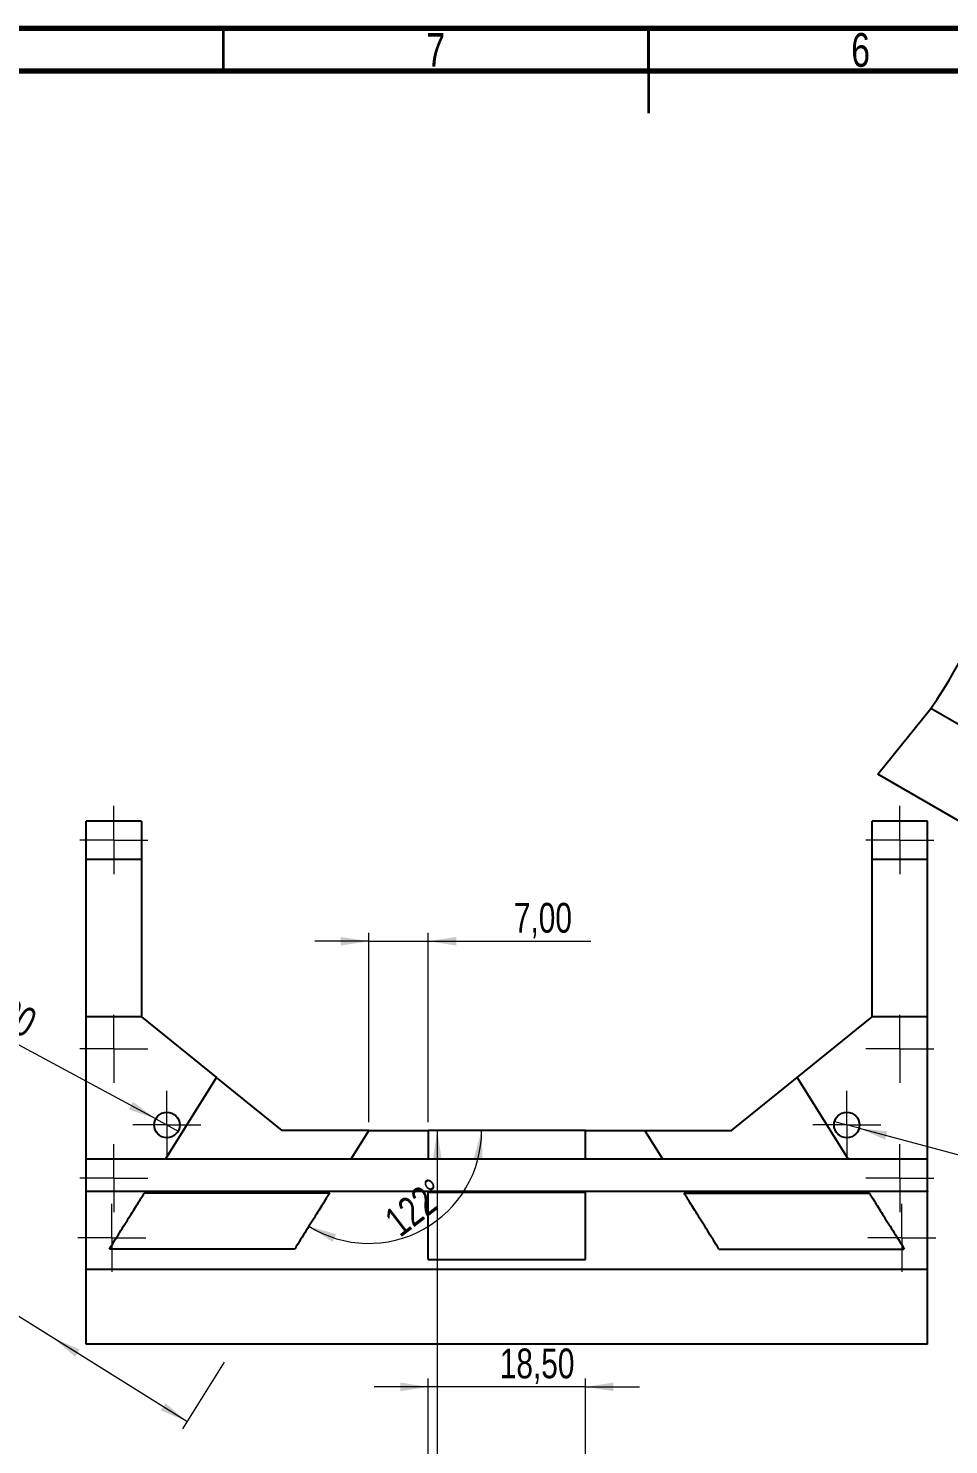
# Model space of a CAD drawing. Header units: millimetres. Extents: x 15 to 589, y 5 to 415.
# Drawn here: x 229 to 337.3, y 248.4 to 415 of the extents above; entities that cross this region are included whole.
import ezdxf

# ---------------------------------------------------------------- set-up
doc = ezdxf.new("R2010")
doc.units = ezdxf.units.MM
doc.styles.add('SLDTEXTSTYLE0', font='TXT', dxfattribs={"width": 0.75})
doc.dimstyles.new('SLDDIMSTYLE0', dxfattribs={"dimtxt": 3.5, "dimasz": 3.302, "dimexe": 0, "dimexo": 0.0625, "dimgap": 0.875, "dimtad": 1, "dimrnd": 1e-09, "dimzin": 12, "dimdsep": 46, "dimtxsty": 'SLDTEXTSTYLE0', "dimsah": 1, "dimcen": 0.09, "dimadec": 0, "dimazin": 3, "dimtfac": 1, "dimtofl": 0, "dimtmove": 0, "dimatfit": 3, "dimfxl": 1, "dimfrac": 2, "dimtolj": 1, "dimtzin": 12, "dimarcsym": 0})
doc.dimstyles.new('SLDDIMSTYLE1', dxfattribs={"dimtxt": 3.5, "dimasz": 3.302, "dimexe": 0, "dimexo": 0.0625, "dimgap": 0.875, "dimtad": 1, "dimrnd": 1e-09, "dimzin": 12, "dimdsep": 46, "dimtxsty": 'SLDTEXTSTYLE0', "dimsah": 1, "dimcen": 0.09, "dimadec": 0, "dimazin": 3, "dimtfac": 1, "dimtmove": 0, "dimatfit": 0, "dimfxl": 1, "dimfrac": 2, "dimtolj": 1, "dimtzin": 12, "dimarcsym": 0})
doc.dimstyles.new('SLDDIMSTYLE2', dxfattribs={"dimtxt": 3.5, "dimasz": 3.302, "dimexe": 0, "dimexo": 0.0625, "dimgap": 0.875, "dimtad": 1, "dimdec": 4, "dimzin": 12, "dimdsep": 46, "dimtxsty": 'SLDTEXTSTYLE0', "dimsah": 1, "dimcen": 0.09, "dimazin": 3, "dimtfac": 1, "dimtofl": 0, "dimtmove": 0, "dimatfit": 3, "dimfxl": 1, "dimfrac": 2, "dimtolj": 1, "dimtzin": 12, "dimarcsym": 0})
doc.dimstyles.new('SLDDIMSTYLE3', dxfattribs={"dimtxt": 3.5, "dimasz": 3.302, "dimexe": 0, "dimexo": 0.0625, "dimgap": 0.875, "dimtad": 1, "dimrnd": 1e-09, "dimzin": 12, "dimdsep": 46, "dimtxsty": 'SLDTEXTSTYLE0', "dimblk1": 'NONE', "dimsah": 1, "dimcen": 0, "dimadec": 0, "dimazin": 3, "dimtfac": 1, "dimtmove": 0, "dimatfit": 3, "dimldrblk": 'NONE', "dimfxl": 1, "dimfrac": 2, "dimtolj": 1, "dimtzin": 12, "dimarcsym": 0})

# ---------------------------------------------------------------- blocks, each defined once
blk = doc.blocks.new('_D_1')
at = {"color": 7, "linetype": 'Continuous', "lineweight": 0}
for p, q in [((276.08, 255.17), (269.73, 255.17)), ((276.08, 236.34), (276.08, 256.17)), ((294.58, 255.17), (276.08, 255.17)), ((294.58, 236.34), (294.58, 256.17)), ((294.58, 255.17), (300.93, 255.17))]:
    blk.add_line(p, q, dxfattribs=at)
at = {"color": 7, "linetype": 'Continuous', "lineweight": 18}
for points in [[(276.08, 255.17), (272.78, 255.68), (272.78, 254.66)], [(294.58, 255.17), (297.88, 254.66), (297.88, 255.68)]]:
    blk.add_solid(points, dxfattribs=at)
at = {"color": 7, "linetype": 'Continuous', "lineweight": 18, "insert": (284.5, 259.68), "char_height": 3.5, "attachment_point": 1, "style": 'SLDTEXTSTYLE0'}
blk.add_mtext('18,50', dxfattribs=at)
blk = doc.blocks.new('_D_39')
at = {"color": 7, "linetype": 'Continuous', "lineweight": 0}
for p, q in [((277.08, 285.33), (278.14, 285.33)), ((277.14, 285.33), (277.14, 186.33)), ((277.08, 186.33), (278.14, 186.33))]:
    blk.add_line(p, q, dxfattribs=at)
at = {"color": 7, "linetype": 'Continuous', "lineweight": 18}
for points in [[(277.14, 285.33), (276.63, 282.03), (277.65, 282.03)], [(277.14, 186.33), (277.65, 189.63), (276.63, 189.63)]]:
    blk.add_solid(points, dxfattribs=at)
at = {"color": 7, "linetype": 'Continuous', "lineweight": 18, "insert": (272.63, 230.01), "char_height": 3.5, "attachment_point": 1, "rotation": 90, "style": 'SLDTEXTSTYLE0'}
blk.add_mtext('99,00', dxfattribs=at)
blk = doc.blocks.new('_D_40')
at = {"color": 7, "linetype": 'Continuous', "lineweight": 0}
blk.add_line((274.69, 285.33), (283.36, 285.33), dxfattribs=at)
at = {"color": 7, "linetype": 'Continuous', "lineweight": 18}
blk.add_arc((269.08, 285.33), 13.28, 238, 0, dxfattribs=at)
for points in [[(282.36, 285.33), (281.46, 282.12), (282.47, 281.99)], [(262.04, 274.07), (264.82, 272.21), (265.25, 273.13)]]:
    blk.add_solid(points, dxfattribs=at)
at = {"color": 7, "linetype": 'Continuous', "lineweight": 18, "insert": (270.63, 275.45), "char_height": 3.5, "attachment_point": 1, "rotation": 37.6801, "style": 'SLDTEXTSTYLE0'}
blk.add_mtext('122°', dxfattribs=at)
blk = doc.blocks.new('_D_41')
at = {"color": 7, "linetype": 'Continuous', "lineweight": 0}
for p, q in [((231.99, 260.89), (217.27, 270.09)), ((247.68, 251.09), (231.99, 260.89)), ((252.05, 258.08), (247.15, 250.24))]:
    blk.add_line(p, q, dxfattribs=at)
at = {"color": 7, "linetype": 'Continuous', "lineweight": 18}
for points in [[(231.99, 260.89), (234.52, 258.71), (235.06, 259.57)], [(247.68, 251.09), (245.15, 253.27), (244.61, 252.41)]]:
    blk.add_solid(points, dxfattribs=at)
at = {"color": 7, "linetype": 'Continuous', "lineweight": 18, "insert": (219.66, 273.92), "char_height": 3.5, "attachment_point": 1, "rotation": 328, "style": 'SLDTEXTSTYLE0'}
blk.add_mtext('18,50', dxfattribs=at)
blk = doc.blocks.new('_D_42')
at = {"color": 7, "linetype": 'Continuous', "lineweight": 0}
for p, q in [((269.08, 286.33), (269.08, 308.6)), ((276.08, 286.33), (276.08, 308.6)), ((269.08, 307.6), (262.73, 307.6)), ((269.08, 307.6), (276.08, 307.6)), ((276.08, 307.6), (295.21, 307.6))]:
    blk.add_line(p, q, dxfattribs=at)
at = {"color": 7, "linetype": 'Continuous', "lineweight": 18}
for points in [[(269.08, 307.6), (265.78, 308.11), (265.78, 307.09)], [(276.08, 307.6), (279.38, 307.09), (279.38, 308.11)]]:
    blk.add_solid(points, dxfattribs=at)
at = {"color": 7, "linetype": 'Continuous', "lineweight": 18, "insert": (286.16, 312.11), "char_height": 3.5, "attachment_point": 1, "style": 'SLDTEXTSTYLE0'}
blk.add_mtext('7,00', dxfattribs=at)
blk = doc.blocks.new('_D_43')
at = {"color": 7, "linetype": 'Continuous', "lineweight": 0}
for q in [(323.89, 286.37), (368.51, 274.42)]:
    blk.add_line((326.79, 285.6), q, dxfattribs=at)
at = {"color": 7, "linetype": 'Continuous', "lineweight": 18}
blk.add_solid([(326.79, 285.6), (329.85, 284.25), (330.11, 285.23)], dxfattribs=at)
at = {"color": 7, "linetype": 'Continuous', "lineweight": 18, "char_height": 3.5, "attachment_point": 1, "rotation": 345, "style": 'SLDTEXTSTYLE0'}
for s, insert in [('%%c', (355.84, 282.48)), ('3,00', (360.95, 281.16))]:
    blk.add_mtext(s, dxfattribs=dict(at, insert=insert))
blk = doc.blocks.new('_None')
blk = doc.blocks.new('_D_44')
at = {"color": 7, "linetype": 'Continuous', "lineweight": 0}
for q in [(217.51, 300.96), (246.65, 285.27)]:
    blk.add_line((244.01, 286.7), q, dxfattribs=at)
at = {"color": 7, "linetype": 'Continuous', "lineweight": 18}
blk.add_solid([(244.01, 286.7), (241.34, 288.71), (240.86, 287.81)], dxfattribs=at)
at = {"color": 7, "linetype": 'Continuous', "lineweight": 18, "char_height": 3.5, "attachment_point": 1, "rotation": 331.7027, "style": 'SLDTEXTSTYLE0'}
for s, insert in [('%%c', (219.64, 304.92)), ('3,00', (224.31, 302.46))]:
    blk.add_mtext(s, dxfattribs=dict(at, insert=insert))
blk = doc.blocks.new('SW_CENTERMARKSYMBOL_10')
at = {"color": 0, "linetype": 'Continuous', "lineweight": 18}
for p, q in [((0, 2.5), (0, 4)), ((0, 0), (0, 2.5)), ((-2.5, 0), (-4, 0)), ((0, 0), (-2.5, 0)), ((0, 0), (0, -2.5)), ((0, 0), (2.5, 0)), ((2.5, 0), (4, 0)), ((0, -2.5), (0, -4))]:
    blk.add_line(p, q, dxfattribs=at)
blk = doc.blocks.new('SW_CENTERMARKSYMBOL_11')
at = {"color": 0, "linetype": 'Continuous', "lineweight": 18}
for p, q in [((0, 2.5), (0, 4)), ((0, 0), (0, 2.5)), ((-2.5, 0), (-4, 0)), ((0, 0), (-2.5, 0)), ((0, 0), (0, -2.5)), ((0, 0), (2.5, 0)), ((2.5, 0), (4, 0)), ((0, -2.5), (0, -4))]:
    blk.add_line(p, q, dxfattribs=at)
blk = doc.blocks.new('SW_CENTERMARKSYMBOL_12')
at = {"color": 0, "linetype": 'Continuous', "lineweight": 18}
for p, q in [((0, 2.5), (0, 4)), ((0, 0), (0, 2.5)), ((-2.5, 0), (-4, 0)), ((0, 0), (-2.5, 0)), ((0, 0), (0, -2.5)), ((0, 0), (2.5, 0)), ((2.5, 0), (4, 0)), ((0, -2.5), (0, -4))]:
    blk.add_line(p, q, dxfattribs=at)
blk = doc.blocks.new('SW_CENTERMARKSYMBOL_13')
at = {"color": 0, "linetype": 'Continuous', "lineweight": 18}
for p, q in [((0, 2.5), (0, 4)), ((0, 0), (0, 2.5)), ((-2.5, 0), (-4, 0)), ((0, 0), (-2.5, 0)), ((0, 0), (0, -2.5)), ((0, 0), (2.5, 0)), ((2.5, 0), (4, 0)), ((0, -2.5), (0, -4))]:
    blk.add_line(p, q, dxfattribs=at)
blk = doc.blocks.new('SW_CENTERMARKSYMBOL_14')
at = {"color": 0, "linetype": 'Continuous', "lineweight": 18}
for p, q in [((0, 2.5), (0, 4)), ((0, 0), (0, 2.5)), ((-2.5, 0), (-4, 0)), ((0, 0), (-2.5, 0)), ((0, 0), (0, -2.5)), ((0, 0), (2.5, 0)), ((2.5, 0), (4, 0)), ((0, -2.5), (0, -4))]:
    blk.add_line(p, q, dxfattribs=at)
blk = doc.blocks.new('SW_CENTERMARKSYMBOL_15')
at = {"color": 0, "linetype": 'Continuous', "lineweight": 18}
for p, q in [((0, 2.5), (0, 4)), ((0, 0), (0, 2.5)), ((-2.5, 0), (-4, 0)), ((0, 0), (-2.5, 0)), ((0, 0), (0, -2.5)), ((0, 0), (2.5, 0)), ((2.5, 0), (4, 0)), ((0, -2.5), (0, -4))]:
    blk.add_line(p, q, dxfattribs=at)
blk = doc.blocks.new('SW_CENTERMARKSYMBOL_16')
at = {"color": 0, "linetype": 'Continuous', "lineweight": 18}
for p, q in [((0, 2.5), (0, 4)), ((0, 0), (0, 2.5)), ((-2.5, 0), (-4, 0)), ((0, 0), (-2.5, 0)), ((0, 0), (0, -2.5)), ((0, 0), (2.5, 0)), ((2.5, 0), (4, 0)), ((0, -2.5), (0, -4))]:
    blk.add_line(p, q, dxfattribs=at)
blk = doc.blocks.new('SW_CENTERMARKSYMBOL_17')
at = {"color": 0, "linetype": 'Continuous', "lineweight": 18}
for p, q in [((0, 2.5), (0, 4)), ((0, 0), (0, 2.5)), ((-2.5, 0), (-4, 0)), ((0, 0), (-2.5, 0)), ((0, 0), (0, -2.5)), ((0, 0), (2.5, 0)), ((2.5, 0), (4, 0)), ((0, -2.5), (0, -4))]:
    blk.add_line(p, q, dxfattribs=at)
blk = doc.blocks.new('SW_CENTERMARKSYMBOL_18')
at = {"color": 0, "linetype": 'Continuous', "lineweight": 18}
for p, q in [((0, 2.5), (0, 4)), ((0, 0), (0, 2.5)), ((-2.5, 0), (-4, 0)), ((0, 0), (-2.5, 0)), ((0, 0), (0, -2.5)), ((0, 0), (2.5, 0)), ((2.5, 0), (4, 0)), ((0, -2.5), (0, -4))]:
    blk.add_line(p, q, dxfattribs=at)
blk = doc.blocks.new('SW_CENTERMARKSYMBOL_19')
at = {"color": 0, "linetype": 'Continuous', "lineweight": 18}
for p, q in [((0, 2.5), (0, 4)), ((0, 0), (0, 2.5)), ((-2.5, 0), (-4, 0)), ((0, 0), (-2.5, 0)), ((0, 0), (0, -2.5)), ((0, 0), (2.5, 0)), ((2.5, 0), (4, 0)), ((0, -2.5), (0, -4))]:
    blk.add_line(p, q, dxfattribs=at)

msp = doc.modelspace()

# ---------------------------------------------------------------- linework, layer by layer
at = {"color": 7, "linetype": 'Continuous', "lineweight": 70}
for p, q in [((15, 415), (589, 415)), ((20, 410), (584, 410))]:
    msp.add_line(p, q, dxfattribs=at)
at = {"color": 7, "linetype": 'Continuous', "lineweight": 35}
for p, q in [((252, 410), (252, 415)), ((302, 415), (302, 405)), ((302, 410), (302, 415))]:
    msp.add_line(p, q, dxfattribs=at)
at = {"color": 7, "linetype": 'Continuous', "lineweight": 25}
for p, q in [((328.9965, 327.25104), (335.21162, 334.98259)), ((405.2152, 294.57039), (335.21162, 334.98259)), ((399.00007, 286.83883), (328.9965, 327.25104)), ((242.32959, 321.71552), (235.82959, 321.71552)), ((235.82959, 317.21552), (235.82959, 321.71552)), ((242.32959, 321.71552), (242.32959, 317.21552)), ((334.82959, 321.71552), (328.32959, 321.71552)), ((328.32959, 317.21552), (328.32959, 321.71552)), ((334.82959, 317.21552), (334.82959, 321.71552)), ((242.32959, 317.21552), (235.82959, 317.21552)), ((235.82959, 298.71552), (235.82959, 317.21552)), ((242.32959, 317.21552), (242.32959, 298.71552)), ((334.82959, 317.21552), (328.32959, 317.21552)), ((328.32959, 298.71552), (328.32959, 317.21552)), ((334.82959, 298.71552), (334.82959, 317.21552)), ((242.32959, 298.71552), (235.82959, 298.71552)), ((235.82959, 281.97688), (235.82959, 298.71552)), ((242.32959, 298.71552), (251.16796, 291.57774)), ((319.49122, 291.57774), (328.32959, 298.71552)), ((334.82959, 298.71552), (328.32959, 298.71552)), ((334.82959, 281.97688), (334.82959, 298.71552)), ((245.16867, 281.97688), (251.16796, 291.57774)), ((258.90254, 285.33137), (251.16796, 291.57774)), ((311.75663, 285.33137), (319.49122, 291.57774)), ((319.49122, 291.57774), (325.49051, 281.97688)), ((334.84209, 287.14695), (334.82959, 287.14695)), ((269.07959, 285.33137), (258.90254, 285.33137)), ((269.07959, 285.33137), (266.98347, 281.97688)), ((269.07959, 285.33137), (276.07959, 285.33137)), ((276.07959, 285.33137), (276.07959, 281.97688)), ((294.57959, 285.33137), (276.07959, 285.33137)), ((294.57959, 285.33137), (301.57959, 285.33137)), ((294.57959, 281.97688), (294.57959, 285.33137)), ((303.67571, 281.97688), (301.57959, 285.33137)), ((301.57959, 285.33137), (311.75663, 285.33137)), ((334.82959, 281.97688), (235.82959, 281.97688)), ((235.82959, 278.16923), (235.82959, 281.97688)), ((334.82959, 283.18657), (334.84209, 283.18657)), ((334.82959, 278.16923), (334.82959, 281.97688)), ((334.82959, 278.16923), (235.82959, 278.16923)), ((264.4797, 277.97001), (242.6649, 277.97001)), ((294.57959, 278.04688), (276.07959, 278.04688)), ((306.17947, 277.97001), (327.99427, 277.97001)), ((334.82959, 278.16923), (334.82959, 278.13343)), ((260.36651, 271.38752), (238.55171, 271.38752)), ((276.07959, 270.16302), (294.57959, 270.16302)), ((310.29267, 271.38752), (332.10747, 271.38752)), ((334.82959, 269.00043), (235.82959, 269.00043)), ((235.82959, 260.21092), (235.82959, 269.00043)), ((334.82959, 260.21092), (334.82959, 269.00043)), ((334.82959, 260.21092), (235.82959, 260.21092))]:
    msp.add_line(p, q, dxfattribs=at)
for centre in [(245.32922, 285.98483), (325.33922, 285.98483)]:
    msp.add_circle(centre, 1.5, dxfattribs=at)
for points in [[(335.21162, 334.98259), (339.35386, 340.91497), (341.5165, 346.03156), (341.69954, 350.33236)], [(235.82959, 269.00043), (235.82959, 274.85844), (235.82959, 277.91687), (235.82959, 278.17573)], [(276.07959, 270.16302), (276.07959, 274.79295), (276.07959, 277.42091), (276.07959, 278.04688)], [(294.57959, 270.16302), (294.57959, 274.79295), (294.57959, 277.42091), (294.57959, 278.04688)], [(334.82959, 269.00043), (334.82959, 274.85844), (334.82959, 277.91687), (334.82959, 278.17573)]]:
    msp.add_open_spline(points, degree=3, dxfattribs=at)
for points, knots in [([(238.55171, 271.38752), (239.02461, 272.14432), (239.47829, 272.87037), (240.33483, 274.24111), (240.73788, 274.88613), (241.28909, 275.76825), (241.46452, 276.04901), (241.78731, 276.56557), (241.9353, 276.8024), (242.201, 277.22761), (242.31872, 277.41601), (242.51962, 277.73751), (242.60264, 277.87037), (242.6649, 277.97001)], [0, 0, 0, 0, 0.25, 0.25, 0.5, 0.5, 0.625, 0.625, 0.75, 0.75, 0.875, 0.875, 1, 1, 1, 1]), ([(264.4797, 277.97001), (264.3551, 277.7706), (264.15248, 277.44635), (263.75432, 276.80916), (263.60512, 276.57038), (263.28125, 276.05208), (263.10799, 275.77481), (262.56002, 274.89787), (262.1574, 274.25355), (261.2978, 272.87791), (260.83996, 272.14521), (260.36651, 271.38752)], [0, 0, 0, 0, 0.25, 0.25, 0.375, 0.375, 0.5, 0.5, 0.75, 0.75, 1, 1, 1, 1]), ([(310.29267, 271.38752), (309.81977, 272.14432), (309.36609, 272.87037), (308.50955, 274.24111), (308.1065, 274.88613), (307.55529, 275.76825), (307.37985, 276.04901), (307.05707, 276.56557), (306.90908, 276.8024), (306.64338, 277.22761), (306.52565, 277.41601), (306.32476, 277.73751), (306.24173, 277.87037), (306.17947, 277.97001)], [0, 0, 0, 0, 0.25, 0.25, 0.5, 0.5, 0.625, 0.625, 0.75, 0.75, 0.875, 0.875, 1, 1, 1, 1]), ([(327.99427, 277.97001), (328.11888, 277.7706), (328.3215, 277.44635), (328.71965, 276.80916), (328.86886, 276.57038), (329.19273, 276.05208), (329.36599, 275.77481), (329.91396, 274.89787), (330.31658, 274.25355), (331.17617, 272.87791), (331.63401, 272.14521), (332.10747, 271.38752)], [0, 0, 0, 0, 0.25, 0.25, 0.375, 0.375, 0.5, 0.5, 0.75, 0.75, 1, 1, 1, 1])]:
    msp.add_open_spline(points, degree=3, knots=knots, dxfattribs=at)

# ---------------------------------------------------------------- block references
at = {"color": 7, "linetype": 'Continuous', "lineweight": 0}
for name, p in [('SW_CENTERMARKSYMBOL_14', (239.07959, 319.50999)), ('SW_CENTERMARKSYMBOL_17', (331.57959, 319.50999)), ('SW_CENTERMARKSYMBOL_15', (239.07959, 294.92942)), ('SW_CENTERMARKSYMBOL_18', (331.57959, 294.92942)), ('SW_CENTERMARKSYMBOL_12', (245.32922, 285.98483)), ('SW_CENTERMARKSYMBOL_13', (325.33922, 285.98483)), ('SW_CENTERMARKSYMBOL_16', (239.07959, 279.74125)), ('SW_CENTERMARKSYMBOL_19', (331.57959, 279.74125)), ('SW_CENTERMARKSYMBOL_10', (238.82959, 272.71552)), ('SW_CENTERMARKSYMBOL_11', (331.82959, 272.71552))]:
    msp.add_blockref(name, p, dxfattribs=at)

# ---------------------------------------------------------------- texts
at = {"color": 7, "linetype": 'Continuous', "lineweight": 0, "char_height": 3.96875, "attachment_point": 2, "style": 'SLDTEXTSTYLE0'}
for s, insert in [('7', (276.96004, 414.44577)), ('6', (326.96004, 414.44577))]:
    msp.add_mtext(s, dxfattribs=dict(at, insert=insert))

# ---------------------------------------------------------------- dimensions: what is measured, and where the dimension line sits
at = {"color": 7, "linetype": 'Continuous', "lineweight": 18}
for base, p1, p2, picture, middle in [((276.07959, 310.38022), (269.07959, 285.33137), (276.07959, 285.33137), '_D_42', (290.6812, 310.38022)), ((276.07959, 257.94539), (294.57959, 235.3393), (276.07959, 235.3393), '_D_1', (290.32227, 257.94539))]:
    dim = msp.add_linear_dim(base=base, p1=p1, p2=p2, dimstyle='SLDDIMSTYLE1', dxfattribs=at)
    dim.commit()
    dim.dimension.update_dxf_attribs({"geometry": picture, "text_midpoint": middle, "dimtype": 160})
for p1, p2, picture, middle in [((246.64997, 285.27376), (244.00847, 286.6959), '_D_44', (223.67705, 297.64203)), ((323.89033, 286.37306), (326.78811, 285.5966), '_D_43', (361.69321, 276.24382))]:
    dim = msp.add_diameter_dim_2p(p1=p1, p2=p2, dimstyle='SLDDIMSTYLE3', dxfattribs=at)
    dim.commit()
    dim.dimension.update_dxf_attribs({"geometry": picture, "text_midpoint": middle, "dimtype": 163})
dim = msp.add_angular_dim_2l(base=(275.51927, 273.71388), line1=((252.58133, 258.92863), (269.07959, 285.33137)), line2=((273.68925, 285.33137), (269.07959, 285.33137)), dimstyle='SLDDIMSTYLE2', dxfattribs=at)
dim.commit()
dim.dimension.update_dxf_attribs({"geometry": '_D_40', "text_midpoint": (277.1988, 274.8188), "dimtype": 162})
for base, p1, p2, angle, picture, middle in [((274.36183, 186.33137), (276.07959, 285.33137), (276.07959, 186.33137), 90, '_D_39', (274.36183, 235.83137)), ((233.46518, 263.24738), (252.58133, 258.92863), (230.76653, 258.92863), 328, '_D_41', (223.67704, 269.3637))]:
    dim = msp.add_linear_dim(base=base, p1=p1, p2=p2, angle=angle, dimstyle='SLDDIMSTYLE0', dxfattribs=at)
    dim.commit()
    dim.dimension.update_dxf_attribs({"geometry": picture, "text_midpoint": middle, "dimtype": 160})

doc.saveas('drawing.dxf')
